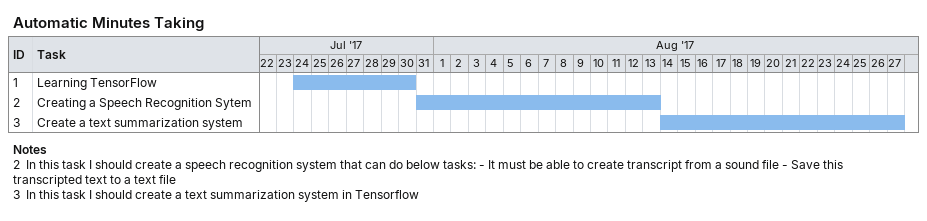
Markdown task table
Automatic Minutes Taking

| ID | Task | Start | Finish |
|---|---|---|---|
| 1 | Learning TensorFlow | 2017-07-24 | 2017-07-30 |
| 2 | Creating a Speech Recognition Sytem | 2017-07-31 | 2017-08-13 |
| 3 | Create a text summarization system | 2017-08-14 | 2017-08-27 |

Notes
- 2: In this task I should create a speech recognition system that can do below tasks: - It must be able to create transcript from a sound file - Save this transcripted text to a text file
- 3: In this task I should create a text summarization system in Tensorflow
